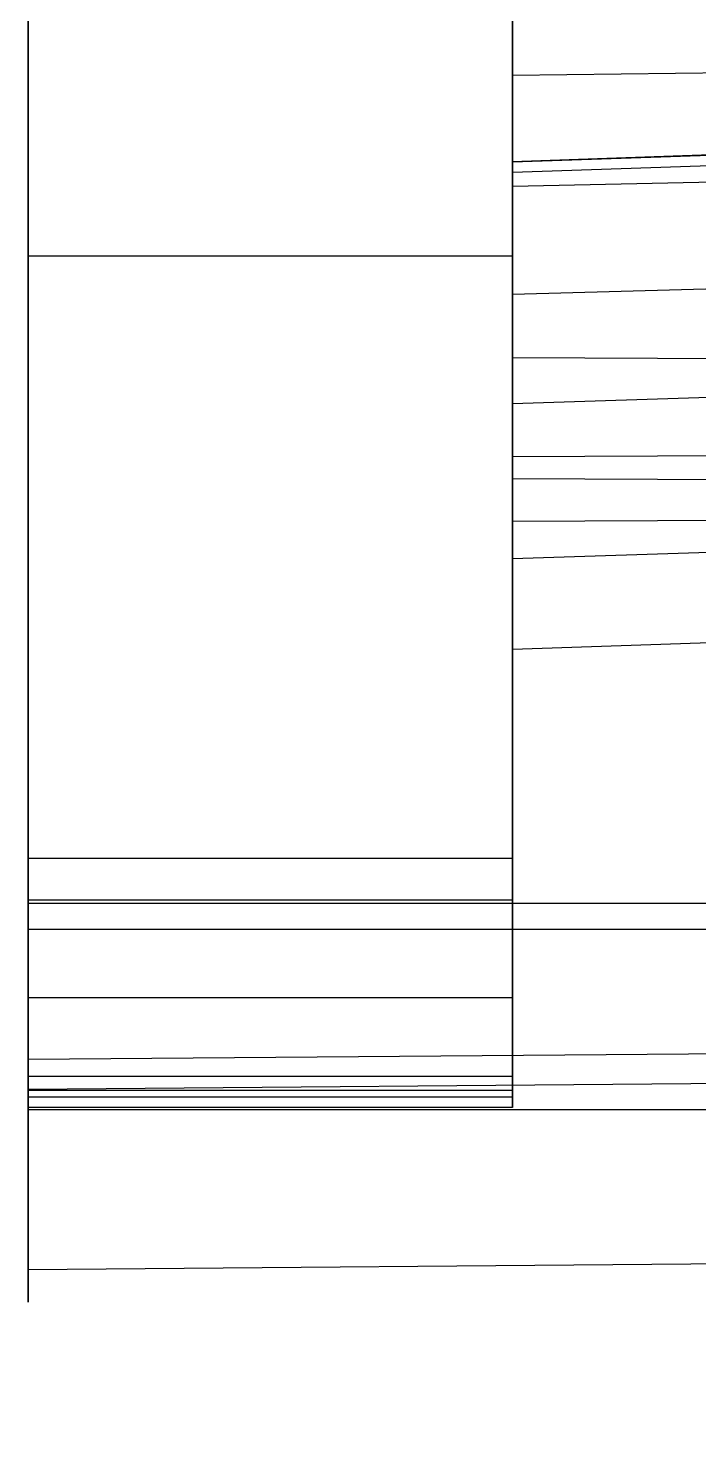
# Model space of a CAD drawing. Extents: x 0 to 702, y -13 to 12.
# Drawn here: x 0 to 4.91, y -13.34 to -2.99 of the extents above; entities that cross this region are included whole.
import ezdxf

# ---------------------------------------------------------------- set-up
doc = ezdxf.new("R2010")
doc.units = 0
doc.layers.get('0').update_dxf_attribs({"linetype": 'CONTINUOUS'})

# ---------------------------------------------------------------- blocks, each defined once
blk = doc.blocks.new('*U3')
at = {"extrusion": (0, 0.149458, -0.988768)}
for p, q in [((0, -4.662, 1.745), (0, 7.168, 3.534)), ((3.55, -4.662, 1.745), (3.55, 7.168, 3.534)), ((3.55, -4.662, 1.745), (0, -4.662, 1.745))]:
    blk.add_line(p, q, dxfattribs=at)
at = {"extrusion": (-1, 0, 0)}
for p, q in [((0, -4.662, 1.745), (0, 7.168, 3.534)), ((0, -10.832, 14.344), (0, -10.103, 9.52))]:
    blk.add_line(p, q, dxfattribs=at)
at = {"extrusion": (1, 0, 0)}
for p, q in [((3.55, -4.662, 1.745), (3.55, 7.168, 3.534)), ((3.55, -4.049, 21.098), (3.55, -3.973, 20.594)), ((3.55, -6.296, 12.69), (3.55, -5.408, 12.825)), ((3.55, -6.135, 17.638), (3.55, -6.61, 17.566)), ((3.55, -10.832, 14.344), (3.55, -10.103, 9.52))]:
    blk.add_line(p, q, dxfattribs=at)
for p, q in [((16.1, -3.174, 21.939), (3.55, -3.338, 22.346)), ((16.1, -3.174, 21.939), (3.55, -3.338, 22.346)), ((3.55, -3.968, 20.52), (16.1, -3.529, 20.52)), ((3.55, -3.968, 20.52), (16.1, -3.529, 20.52)), ((16.1, -3.54, 20.66), (3.55, -3.973, 20.594)), ((16.1, -3.616, 21.164), (3.55, -4.049, 21.098)), ((16.1, -3.874, 19.793), (3.55, -4.151, 20.133)), ((16.1, -3.874, 19.793), (3.55, -4.151, 20.133)), ((16.1, -4.601, 12.917), (3.55, -4.943, 12.643)), ((16.1, -4.601, 12.917), (3.55, -4.943, 12.643)), ((3.55, -4.662, 1.745), (0, -4.662, 1.745)), ((16.1, -5.337, 17.788), (3.55, -5.745, 17.949)), ((16.1, -5.337, 17.788), (3.55, -5.745, 17.949)), ((16.1, -5.473, 13.258), (3.55, -5.408, 12.825)), ((16.1, -6.07, 17.204), (3.55, -6.135, 17.638)), ((16.1, -6.362, 13.124), (3.55, -6.296, 12.69)), ((16.1, -6.488, 13.19), (3.55, -6.882, 12.997)), ((16.1, -6.488, 13.19), (3.55, -6.882, 12.997)), ((16.1, -6.545, 17.133), (3.55, -6.61, 17.566)), ((16.1, -7.113, 16.526), (3.55, -7.549, 16.563)), ((16.1, -7.113, 16.526), (3.55, -7.549, 16.563)), ((3.55, -9.081, 6.727), (0, -9.081, 6.727)), ((3.55, -9.081, 6.727), (0, -9.081, 6.727)), ((3.55, -9.388, 7.358), (0, -9.388, 7.358)), ((3.55, -9.388, 7.358), (0, -9.388, 7.358)), ((3.55, -10.103, 9.52), (0, -10.103, 9.52)), ((3.55, -10.682, 17.275), (0, -10.682, 17.275)), ((3.55, -10.682, 17.275), (0, -10.682, 17.275)), ((3.55, -10.783, 16.648), (0, -10.783, 16.648)), ((3.55, -10.783, 16.648), (0, -10.783, 16.648)), ((3.55, -10.832, 14.344), (0, -10.832, 14.344)), ((3.55, -10.908, 15.354), (0, -10.908, 15.354)), ((3.55, -10.908, 15.354), (0, -10.908, 15.354))]:
    blk.add_line(p, q)
at = {"extrusion": (0.034899, -0.988166, -0.149367)}
for p, q in [((16.1, -3.54, 20.66), (3.55, -3.973, 20.594)), ((16.1, -3.616, 21.164), (3.55, -4.049, 21.098)), ((3.55, -4.049, 21.098), (3.55, -3.973, 20.594))]:
    blk.add_line(p, q, dxfattribs=at)
at = {"extrusion": (0.034899, 0.149367, -0.988166)}
for p, q in [((3.55, -6.296, 12.69), (3.55, -5.408, 12.825)), ((16.1, -5.473, 13.258), (3.55, -5.408, 12.825)), ((16.1, -6.362, 13.124), (3.55, -6.296, 12.69))]:
    blk.add_line(p, q, dxfattribs=at)
at = {"extrusion": (0.034899, -0.149367, 0.988166)}
for p, q in [((16.1, -6.07, 17.204), (3.55, -6.135, 17.638)), ((3.55, -6.135, 17.638), (3.55, -6.61, 17.566)), ((16.1, -6.545, 17.133), (3.55, -6.61, 17.566))]:
    blk.add_line(p, q, dxfattribs=at)
at = {"extrusion": (0, -0.988768, -0.149458)}
for p, q in [((0, -10.832, 14.344), (0, -10.103, 9.52)), ((3.55, -10.103, 9.52), (0, -10.103, 9.52)), ((3.55, -10.832, 14.344), (3.55, -10.103, 9.52)), ((3.55, -10.832, 14.344), (0, -10.832, 14.344))]:
    blk.add_line(p, q, dxfattribs=at)
at = {"extrusion": (1, 0, 0)}
for centre, radius, start, end in [((-0.765, 15.988), 10, 24.5839, 172.6071), ((-0.765, 15.988, 3.55), 10, 24.5839, 172.6071), ((-0.765, 15.988, 3.55), 10, 24.5839, 172.6071), ((-0.765, 15.988, 3.55), 6.859, 85.1538, 112.0372), ((-0.765, 15.988, 3.55), 6.859, 85.1538, 112.0372), ((-0.765, 15.988, 3.55), 5.352, 218.6818, 247.9419), ((-0.765, 15.988, 3.55), 5.352, 218.6818, 247.9419), ((-2.903, 21.271, 3.55), 1.159, 112.0372, 188.5955), ((-2.903, 21.271, 3.55), 1.159, 112.0372, 188.5955), ((-4.467, 20.52, 3.55), 0.5, 309.2462, 0.0039), ((-4.467, 20.52, 3.55), 0.5, 0.0039, 8.5985), ((-0.765, 15.988, 3.55), 5.352, 129.2492, 158.5093), ((-0.765, 15.988, 3.55), 5.352, 129.2492, 158.5093), ((0.971, 11.193), 11, 203.959, 239.195), ((0.971, 11.193, 3.55), 11, 203.959, 239.195), ((0.971, 11.193, 3.55), 11, 203.959, 239.195), ((-5.333, 12.33, 3.55), 0.5, 38.6787, 98.5986), ((-6.21, 18.132, 3.55), 0.5, 278.5924, 338.5124), ((-6.38, 13.243, 3.55), 0.559, 206.0531, 278.5955), ((-6.38, 13.243, 3.55), 0.559, 206.0531, 278.5955), ((-6.444, 16.469, 3.55), 1.109, 98.5955, 175.1538), ((-6.444, 16.469, 3.55), 1.109, 98.5955, 175.1538), ((-0.765, 15.988, 3.55), 6.809, 175.1538, 206.0531), ((-0.765, 15.988, 3.55), 6.809, 175.1538, 206.0531), ((-18.219, 2.666, 3.55), 10, 23.959, 27.9838), ((-3.419, 10.53), 6.76, 188.5955, 207.9838), ((-3.419, 10.53, 3.55), 6.76, 188.5955, 207.9838), ((-3.419, 10.53, 3.55), 6.76, 188.5955, 207.9838), ((-20.598, 18.561, 3.55), 10, 348.9697, 352.6071), ((-4.148, 15.355), 6.76, 168.9697, 180.0039), ((-4.148, 15.355), 6.76, 180.0039, 188.5955), ((-4.148, 15.355, 3.55), 6.76, 168.9697, 180.0039), ((-4.148, 15.355, 3.55), 6.76, 168.9697, 180.0039), ((-4.148, 15.355, 3.55), 6.76, 180.0039, 188.5955), ((-4.148, 15.355, 3.55), 6.76, 180.0039, 188.5955)]:
    blk.add_arc(centre, radius, start, end, dxfattribs=at)
at = {"extrusion": (-1, 0, 0)}
for centre, radius, start, end in [((0.765, 15.988), 10, 7.3929, 155.4161), ((4.467, 20.52, -3.55), 0.5, 171.4015, 179.9961), ((4.467, 20.52, -3.55), 0.5, 179.9961, 230.7538), ((-0.971, 11.193), 11, 300.805, 336.041), ((5.333, 12.33, -3.55), 0.5, 81.4014, 141.3213), ((6.21, 18.132, -3.55), 0.5, 201.4876, 261.4076), ((18.219, 2.666), 10, 152.0162, 156.041), ((18.219, 2.666), 10, 152.0162, 156.041), ((18.219, 2.666, -3.55), 10, 152.0162, 156.041), ((3.419, 10.53), 6.76, 332.0162, 351.4045), ((20.598, 18.561), 10, 187.3929, 191.0303), ((20.598, 18.561), 10, 187.3929, 191.0303), ((20.598, 18.561, -3.55), 10, 187.3929, 191.0303), ((4.148, 15.355), 6.76, 359.9961, 11.0303), ((4.148, 15.355), 6.76, 351.4045, 359.9961)]:
    blk.add_arc(centre, radius, start, end, dxfattribs=at)
blk = doc.blocks.new('*U5')
for p, q in [((7.174476, -9.412607, 6.720834), (0, -9.412607, 6.720834)), ((7.174476, -9.412607, 6.720834), (0, -9.412607, 6.720834)), ((7.561299, -9.602168, 7.459126), (0, -9.602168, 7.459126)), ((7.95299, -10.490857, 6.38706), (0, -10.557157, 6.366536)), ((7.95299, -10.490857, 6.38706), (0, -10.557157, 6.366536)), ((8.366641, -10.704306, 7.232889), (0, -10.775829, 7.218207)), ((9.438057, -10.924762, 13.902303), (0, -10.924762, 13.902303)), ((10.09981, -12.012084, 13.679108), (0, -12.098424, 13.661385))]:
    blk.add_line(p, q)
at = {"extrusion": (-1, 0, 0)}
for p, q in [((0, -9.602168, 7.459126), (0, -10.924762, 13.902303)), ((0, -10.775829, 7.218207), (0, -12.098424, 13.661385))]:
    blk.add_line(p, q, dxfattribs=at)
at = {"extrusion": (0, 0.979575, 0.201078)}
for p, q in [((7.561299, -9.602168, 7.459126), (0, -9.602168, 7.459126)), ((0, -9.602168, 7.459126), (0, -10.924762, 13.902303)), ((9.438057, -10.924762, 13.902303), (0, -10.924762, 13.902303))]:
    blk.add_line(p, q, dxfattribs=at)
at = {"extrusion": (0.008727, -0.979538, -0.20107)}
for p, q in [((8.366641, -10.704306, 7.232889), (0, -10.775829, 7.218207)), ((0, -10.775829, 7.218207), (0, -12.098424, 13.661385)), ((10.09981, -12.012084, 13.679108), (0, -12.098424, 13.661385))]:
    blk.add_line(p, q, dxfattribs=at)
at = {"extrusion": (-1, 0, 0)}
for centre, radius, start, end in [((0.764738, 15.987856), 11.57, 348.4, 162.8), ((0.764738, 15.987856), 11.57, 348.4, 162.8), ((0.764738, 15.987856), 10.371867, 348.4, 174.4), ((0.764738, 15.987856), 10.371867, 348.4, 174.4), ((1.959652, 9.027909), 7.801867, 276.5737831, 342.8), ((1.959652, 9.027909), 7.801867, 276.5737831, 342.8), ((1.959652, 9.027909), 9, 276.5737831, 342.8), ((1.959652, 9.027909), 9, 276.5737831, 342.8), ((1.959652, 9.027909), 7.801867, 342.8, 348.4), ((1.959652, 9.027909), 7.801867, 342.8, 348.4), ((1.959652, 9.027909), 9, 342.8, 348.4), ((1.959652, 9.027909), 9, 342.8, 348.4)]:
    blk.add_arc(centre, radius, start, end, dxfattribs=at)

msp = doc.modelspace()

# ---------------------------------------------------------------- block references
for name in ['*U5', '*U3']:
    msp.add_blockref(name, (0, 0))

doc.saveas('drawing.dxf')
